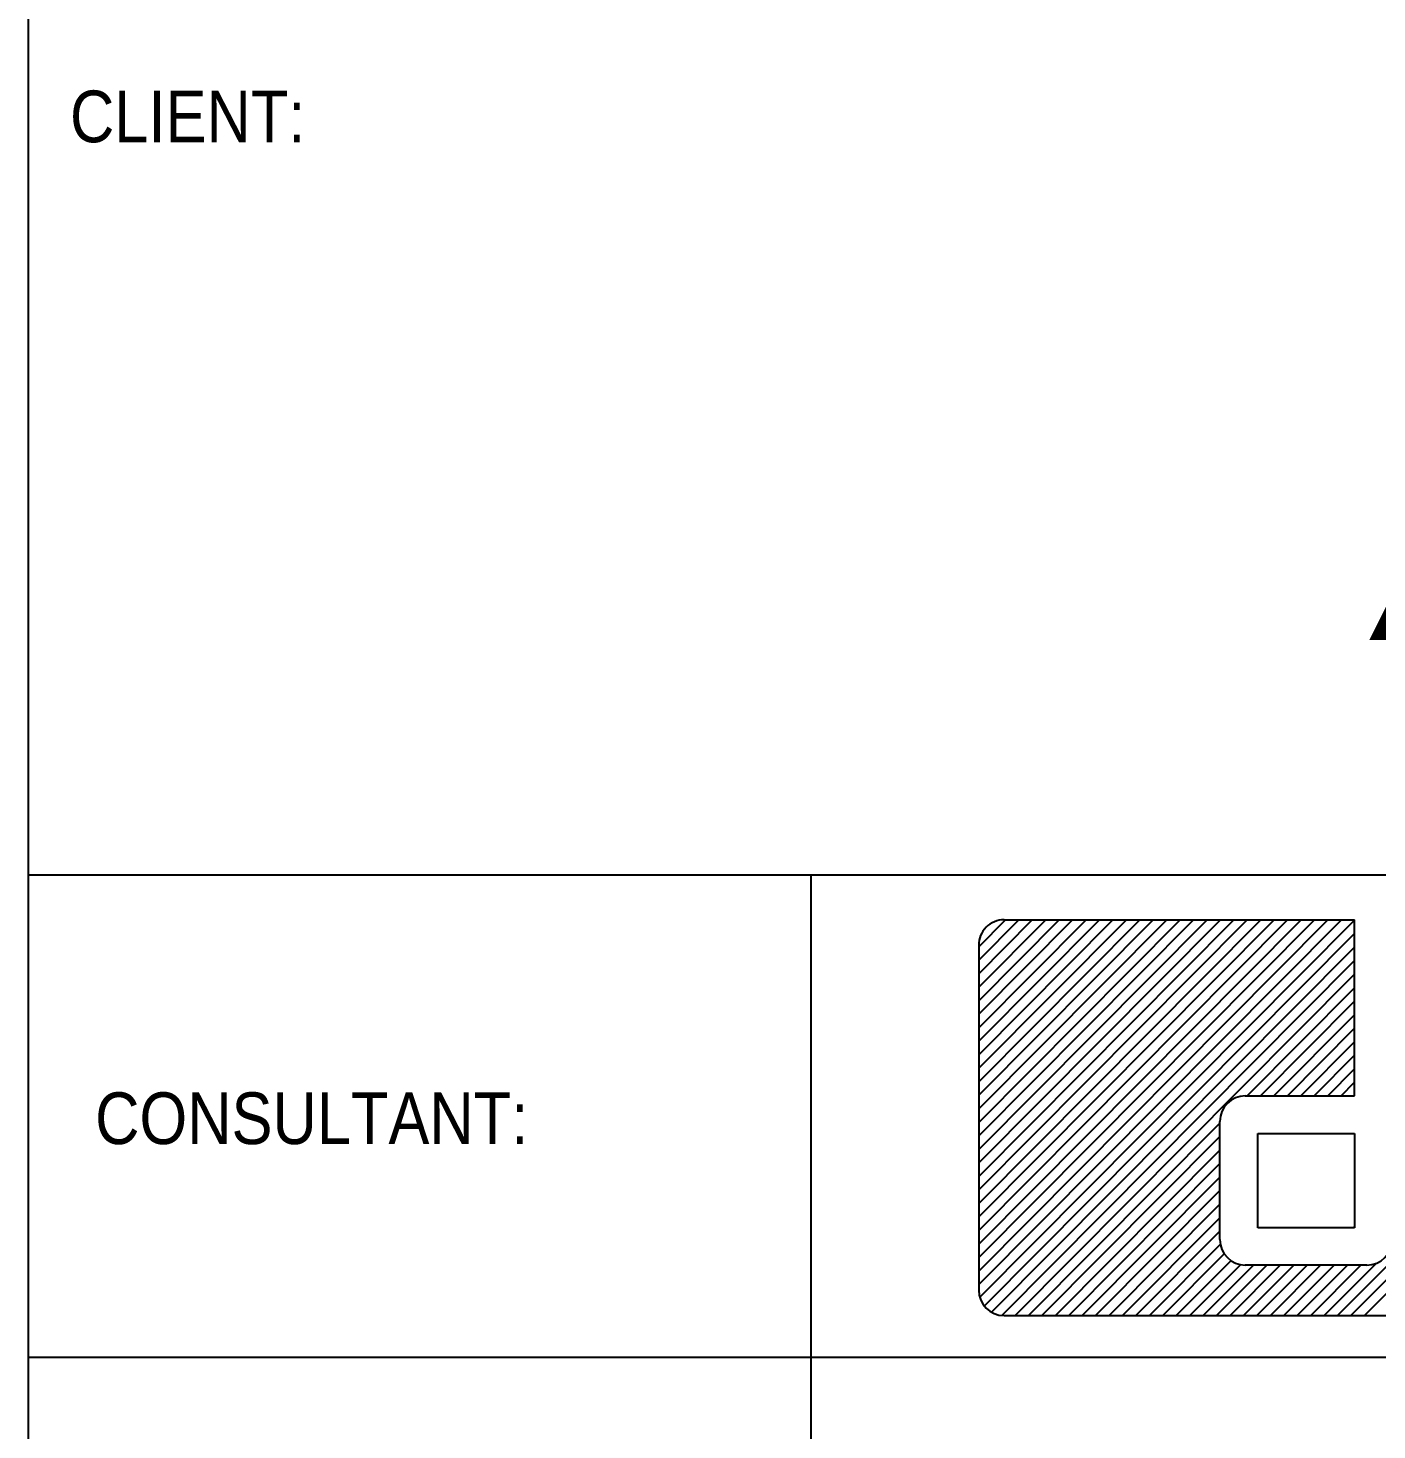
# Model space of a CAD drawing. Header units: millimetres. Extents: x 150000 to 150841, y 150000 to 150594.
# Drawn here: x 150703.9 to 150750.86, y 150101.55 to 150150.33 of the extents above; entities that cross this region are included whole.
import ezdxf

# ---------------------------------------------------------------- set-up
doc = ezdxf.new("R2010")
doc.units = ezdxf.units.MM
doc.linetypes.add('XKITLINE00', pattern=[0])
doc.styles.add('@ARIAL_UNICODE_MS', font='arial.ttf')
doc.styles.add('@ARIAL_UNICODE_MS_BOLD', font='arial.ttf')

msp = doc.modelspace()

# ---------------------------------------------------------------- linework, layer by layer
at = {"color": 7, "linetype": 'XKITLINE00'}
for p, q in [((150703.895, 150574.605), (150703.895, 150019.674)), ((150703.906, 150019.642), (150703.906, 150574.58)), ((150703.906, 150120.872), (150822.962, 150120.872)), ((150731.158, 150053.65), (150731.158, 150120.872)), ((150736.993, 150118.366), (150737.922, 150119.3)), ((150736.993, 150117.896), (150738.39, 150119.3)), ((150736.993, 150117.426), (150738.858, 150119.3)), ((150736.993, 150116.955), (150739.325, 150119.3)), ((150736.993, 150116.485), (150739.793, 150119.3)), ((150736.993, 150116.015), (150740.261, 150119.3)), ((150736.993, 150115.544), (150740.729, 150119.3)), ((150736.993, 150115.074), (150741.197, 150119.3)), ((150736.993, 150114.604), (150741.665, 150119.3)), ((150736.993, 150114.133), (150742.132, 150119.3)), ((150736.993, 150113.663), (150742.6, 150119.3)), ((150736.993, 150113.193), (150743.068, 150119.3)), ((150736.993, 150112.722), (150743.536, 150119.3)), ((150736.993, 150112.252), (150744.004, 150119.3)), ((150736.993, 150111.782), (150744.472, 150119.3)), ((150736.993, 150111.311), (150744.94, 150119.3)), ((150736.993, 150110.841), (150745.407, 150119.3)), ((150736.993, 150110.371), (150745.875, 150119.3)), ((150736.993, 150109.9), (150746.343, 150119.3)), ((150736.993, 150109.43), (150746.811, 150119.3)), ((150736.993, 150108.959), (150747.279, 150119.3)), ((150736.993, 150108.489), (150747.747, 150119.3)), ((150736.993, 150108.019), (150748.214, 150119.3)), ((150736.993, 150107.548), (150748.682, 150119.3)), ((150736.993, 150107.078), (150749.15, 150119.3)), ((150736.993, 150106.608), (150749.618, 150119.3)), ((150737.026, 150106.171), (150750.076, 150119.291)), ((150737.875, 150119.3), (150750.076, 150119.3)), ((150750.076, 150113.18), (150750.076, 150119.3)), ((150737.185, 150105.861), (150750.076, 150118.82)), ((150736.993, 150118.413), (150736.993, 150106.413)), ((150737.437, 150105.643), (150750.076, 150118.35)), ((150737.792, 150105.53), (150750.076, 150117.88)), ((150738.256, 150105.526), (150750.076, 150117.409)), ((150746.332, 150113.175), (150750.076, 150116.939)), ((150746.801, 150113.176), (150750.076, 150116.469)), ((150747.269, 150113.176), (150750.076, 150115.998)), ((150747.738, 150113.177), (150750.076, 150115.528)), ((150748.206, 150113.177), (150750.076, 150115.058)), ((150748.675, 150113.178), (150750.076, 150114.587)), ((150749.143, 150113.179), (150750.076, 150114.117)), ((150749.611, 150113.179), (150750.076, 150113.647)), ((150746.271, 150113.175), (150750.076, 150113.18)), ((150745.39, 150108.171), (150745.39, 150112.288)), ((150738.724, 150105.526), (150745.39, 150112.228)), ((150739.192, 150105.526), (150745.39, 150111.757)), ((150746.707, 150111.863), (150750.076, 150111.863)), ((150746.707, 150108.58), (150746.707, 150111.863)), ((150750.076, 150111.863), (150750.076, 150108.58)), ((150739.66, 150105.526), (150745.39, 150111.287)), ((150740.128, 150105.526), (150745.39, 150110.817)), ((150740.595, 150105.526), (150745.39, 150110.346)), ((150741.063, 150105.526), (150745.39, 150109.876)), ((150741.531, 150105.526), (150745.39, 150109.406)), ((150741.999, 150105.526), (150745.39, 150108.935)), ((150742.467, 150105.526), (150745.39, 150108.465)), ((150750.076, 150108.58), (150746.707, 150108.58)), ((150749.485, 150105.526), (150752.403, 150108.461)), ((150750.027, 150108.58), (150750.076, 150108.63)), ((150742.935, 150105.526), (150745.405, 150108.01)), ((150749.952, 150105.526), (150752.415, 150108.002)), ((150743.403, 150105.526), (150745.54, 150107.676)), ((150743.87, 150105.526), (150745.773, 150107.439)), ((150750.42, 150105.526), (150752.546, 150107.663)), ((150744.338, 150105.526), (150746.103, 150107.3)), ((150744.806, 150105.526), (150746.554, 150107.284)), ((150745.274, 150105.526), (150747.022, 150107.284)), ((150745.742, 150105.526), (150747.49, 150107.284)), ((150746.21, 150105.526), (150747.958, 150107.284)), ((150750.505, 150107.284), (150746.272, 150107.284)), ((150746.677, 150105.526), (150748.426, 150107.284)), ((150747.145, 150105.526), (150748.894, 150107.284)), ((150747.613, 150105.526), (150749.361, 150107.284)), ((150748.081, 150105.526), (150749.829, 150107.284)), ((150748.549, 150105.526), (150750.297, 150107.284)), ((150749.017, 150105.526), (150750.825, 150107.345)), ((150737.875, 150105.526), (150763.531, 150105.526)), ((150822.962, 150104.067), (150703.906, 150104.067))]:
    msp.add_line(p, q, dxfattribs=at)
for centre, start, end in [((150737.877, 150118.416), 90.1517, 180.1517), ((150746.275, 150112.29), 90.229, 180.1517), ((150746.275, 150108.168), 179.8483, 269.8483), ((150750.502, 150108.168), 270.1517, 0.1517), ((150737.877, 150106.411), 179.8483, 269.8483)]:
    msp.add_arc(centre, 0.885, start, end, dxfattribs=at)

# ---------------------------------------------------------------- texts
at = {"color": 7}
for s, height, style, width, p in [('CLIENT:', 1.8, '@ARIAL_UNICODE_MS', 0.85, (150705.357, 150146.359)), ('A', 3.5, '@ARIAL_UNICODE_MS_BOLD', 1.275, (150750.576, 150129.033)), ('CONSULTANT:', 1.8, '@ARIAL_UNICODE_MS', 0.85, (150706.231, 150111.496))]:
    msp.add_text(s, height=height, dxfattribs=dict(at, style=style, width=width)).set_placement(p)

doc.saveas('drawing.dxf')
